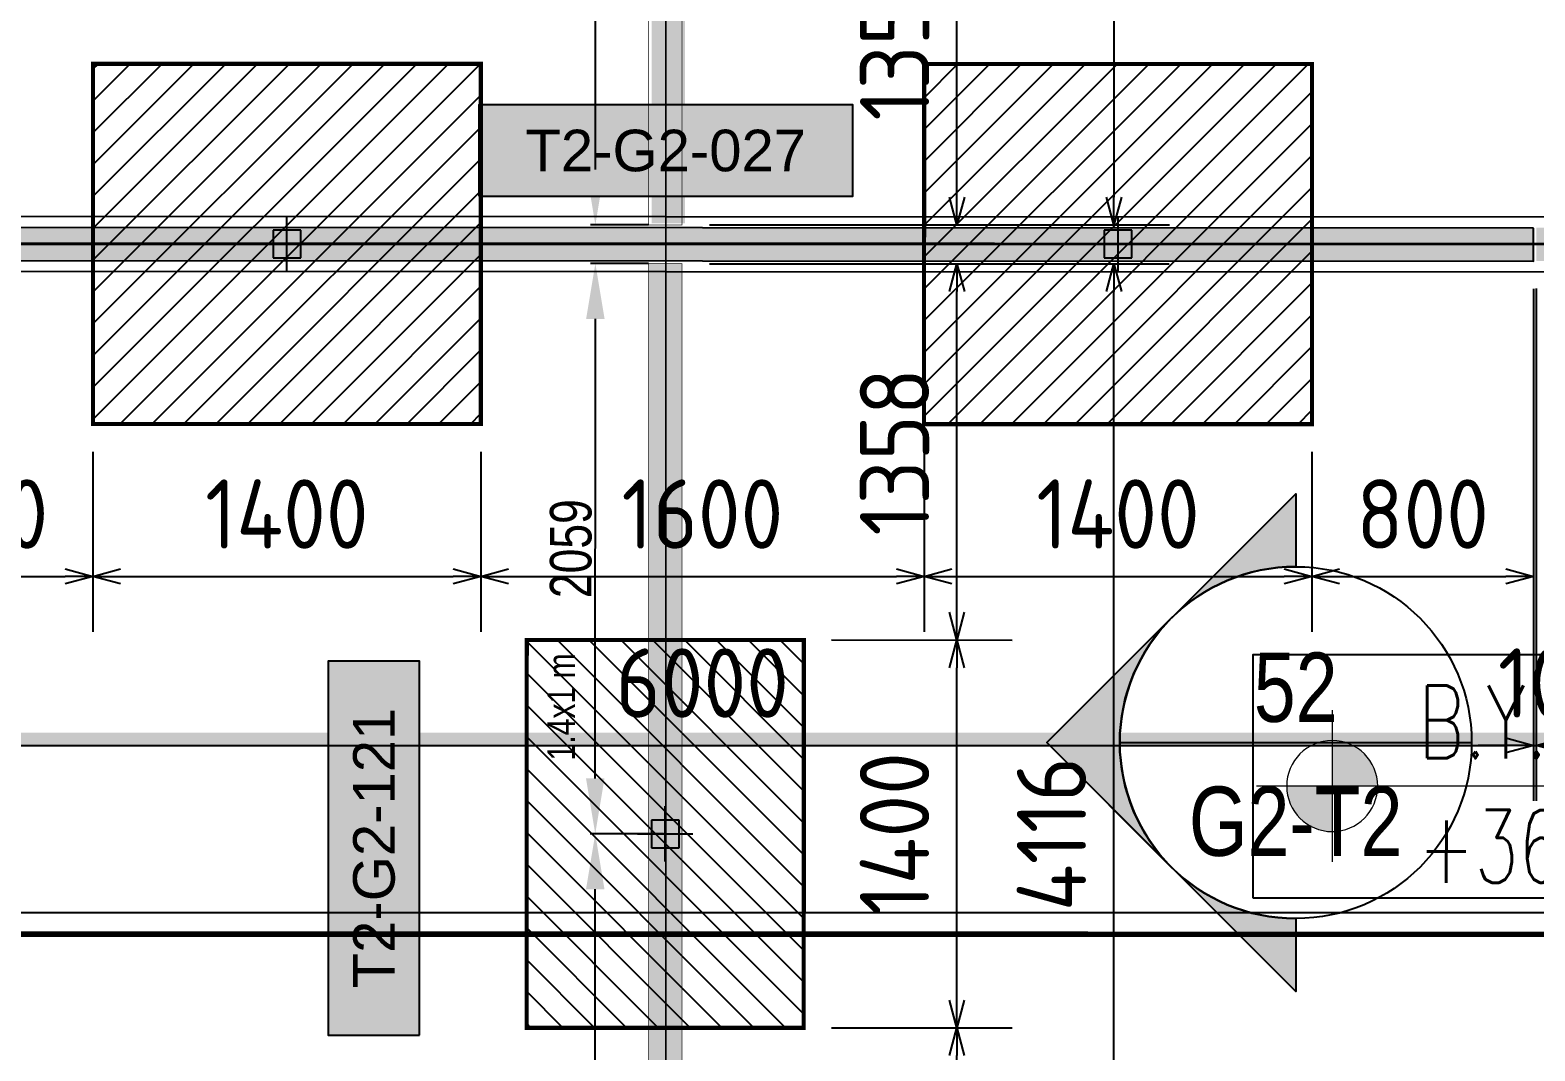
# Model space of a CAD drawing. Header units: centimetres. Extents: x -6122352 to 6876996, y -1694241 to 2592194.
# Drawn here: x 165191 to 170623, y -45091 to -41406 of the extents above; entities that cross this region are included whole.
import ezdxf
from ezdxf.enums import TextEntityAlignment as Align

# ---------------------------------------------------------------- set-up
doc = ezdxf.new("R2010")
doc.units = ezdxf.units.CM
doc.header["$MEASUREMENT"] = 0
doc.header["$PDMODE"] = 66
doc.header["$PDSIZE"] = 100
doc.linetypes.add('CENTER', pattern=[2, 1.25, -0.25, 0.25, -0.25])
doc.linetypes.add('DU23023_KAA_00_XX_M2_TR_KPTB_0024$0$DU23023_KAA_00_XX_M2_TR_XRBS_0024$0$PHANTOM2', pattern=[1.25, 0.625, -0.125, 0.125, -0.125, 0.125, -0.125])
doc.layers.get('Defpoints').update_dxf_attribs({"color": 255, "linetype": 'CENTER'})
for name, color, linetype in [('00-MI-DIM', 7, 'Continuous'), ('@MI-FOOTINGS', 7, 'Continuous'), ('@MI-MEP', 7, 'Continuous'), ('@MI-REF LAYER', 7, 'Continuous'), ('@MI-TYPE-02', 6, 'Continuous'), ('PANEL-TAGS', 7, 'Continuous'), ('XREF1$0$S-LEVELS', 2, 'Continuous'), ('XREF1$0$TYPICAL NEW PROFILE', 3, 'Continuous')]:
    doc.layers.add(name, color=color, linetype=linetype)
doc.layers.add('08-Compound Wall-2', color=6, linetype='Continuous', lineweight=25, true_color=0xff00ff)
doc.layers.add('23585-XR-AR-DAMAC PLOT LIMITS$0$1-End units', color=7, linetype='Continuous', lineweight=5, true_color=0xf8991e)
for name, color, linetype, lineweight in [('23585-XR-AR-DAMAC PLOT LIMITS$0$1-Mid units', 41, 'Continuous', 5), ('A-ANNO-TEXT', 3, 'Continuous', 25), ('XREF1$0$36-TAGLVL', 23, 'Continuous', 9)]:
    doc.layers.add(name, color=color, linetype=linetype, lineweight=lineweight)
doc.styles.add('Arial Narrow', font='ARIALN.TTF', dxfattribs={"width": 0.95, "height": 500})
doc.styles.add('JWC 1.50MM', font='GOTHIC.TTF', dxfattribs={"width": 0.8, "height": 1.5})
doc.styles.add('PANELTAG_STYLE', font='arial.ttf')
doc.styles.add('Schueco-BEMSTIL', font='isocpeur.ttf', dxfattribs={"width": 0.9})
doc.styles.add('XREF1$0$DLT_TEXT', font='romans.shx', dxfattribs={"width": 0.7})
doc.dimstyles.new('JWC - 1.5', dxfattribs={"dimtxt": 1.5, "dimasz": 2, "dimexe": 0.18, "dimexo": 0.06, "dimgap": 0.09, "dimtad": 1, "dimtoh": 1, "dimdec": 0, "dimzin": 0, "dimdsep": 46, "dimtxsty": 'JWC 1.50MM', "dimcen": 0.09, "dimclrd": 1, "dimclre": 1, "dimclrt": 2, "dimadec": 0, "dimazin": 0, "dimtfac": 1, "dimtdec": 0, "dimtofl": 0, "dimtmove": 0, "dimatfit": 3, "dimfxl": 30, "dimtolj": 1, "dimtzin": 0, "dimarcsym": 0})
doc.dimstyles.new('MI- JWC-TXT-2.5 MM', dxfattribs={"dimscale": 1.5, "dimtxt": 2.5, "dimasz": 1, "dimexe": 2, "dimexo": 1, "dimgap": 1, "dimtad": 1, "dimdec": 0, "dimdsep": 46, "dimtxsty": 'Schueco-BEMSTIL', "dimblk": 'OPEN30', "dimcen": 0, "dimdle": 2, "dimclrd": 140, "dimclre": 8, "dimclrt": 40, "dimadec": 0, "dimazin": 2, "dimtfac": 1, "dimtdec": 0, "dimtix": 1, "dimtmove": 2, "dimatfit": 3, "dimldrblk": 'OPEN', "dimfxl": 2, "dimlwd": -1, "dimlwe": -1, "dimarcsym": 0})
pattern_1 = [(45, (0, 0), (-57.45242597140699, 57.45242597140699), [])]

# ---------------------------------------------------------------- blocks, each defined once
blk = doc.blocks.new('23585-XR-AR-BOUNDARY WALLS AND SETBACKS')
at = {"layer": '08-Compound Wall-2'}
for points in [[(496495.973413455, 2768983.786159667), (496513.5950819055, 2768967.640515323), (496519.6427699822, 2768974.240856528), (496523.6963717188, 2768978.664658424), (496527.7497715795, 2768983.088258272), (496531.8031700578, 2768987.512056611), (496535.8565700583, 2768991.935856611), (496541.9703225537, 2768998.608210022), (496524.3488342976, 2769014.754286767)], [(496559.739208506, 2768982.327076891), (496542.1177823653, 2768998.473096721), (496536.004029565, 2768991.800742978), (496531.950629939, 2768987.376943386), (496527.8972299393, 2768982.953143387), (496523.8438284184, 2768978.529541727), (496519.7902282792, 2768974.105741575), (496513.7425409908, 2768967.50540123), (496531.3636134808, 2768951.358759696)]]:
    blk.add_lwpolyline(points, dxfattribs=at)
blk = doc.blocks.new('A$C9d9485f6')
at = {"layer": 'A-ANNO-TEXT', "rotation": 312.4881850805905}
blk.add_blockref('23585-XR-AR-BOUNDARY WALLS AND SETBACKS', (-2377088.534775567, -1504219.252137818), dxfattribs=at)
blk = doc.blocks.new('23585-XR-AR-DAMAC PLOT LIMITS')
at = {"layer": '23585-XR-AR-DAMAC PLOT LIMITS$0$1-End units', "color": 251, "true_color": 0x636466}
for points in [[(496535.9303000001, 2768991.8683), (496518.2352999998, 2769008.081900001), (496524.4166999999, 2769014.828299999), (496542.1118999999, 2768998.614700001)], [(496535.9303000001, 2768991.8683), (496542.1118999999, 2768998.614700001), (496559.8069000002, 2768982.400900001), (496553.6253000004, 2768975.6547)]]:
    blk.add_lwpolyline(points, close=True, dxfattribs=at)
at = {"layer": '23585-XR-AR-DAMAC PLOT LIMITS$0$1-Mid units', "color": 251, "true_color": 0x636466}
for points in [[(496531.8768999996, 2768987.444499999), (496514.1816999996, 2769003.658299999), (496518.2352999998, 2769008.081900001), (496535.9303000001, 2768991.8683)], [(496531.8768999996, 2768987.444499999), (496535.9303000001, 2768991.8683), (496553.6253000004, 2768975.6547), (496549.5718999999, 2768971.230900001)]]:
    blk.add_lwpolyline(points, close=True, dxfattribs=at)
blk = doc.blocks.new('A$Cf093b529')
at = {"layer": 'A-ANNO-TEXT'}
blk.add_blockref('23585-XR-AR-DAMAC PLOT LIMITS', (-495391.9901121984, -2768603.441896566), dxfattribs=at)
blk = doc.blocks.new('A$C92c70a84')
at = {"color": 1, "true_color": 0xeb0000, "const_width": 0.01}
blk.add_lwpolyline([(-1.174661193974316, -22.08967597829178), (-7.174665930680931, -22.08860107138753), (-13.17467066785321, -22.08752616611309), (-19.17467540409416, -22.08645125944167), (-25.17466774489731, -22.08509378228337), (-34.32472875714302, -22.08355128043331), (-34.32042913325131, 1.916467667557299), (-25.17023303266615, 1.91477768169716), (-19.17022829456255, 1.913702775724232), (-13.17022355878726, 1.912627869052812), (-7.170366306323558, 1.91141787590459), (-1.170226481277496, 1.910195486154407), (7.981812528334558, 1.908566202502698), (7.977942958008498, -22.09133005468175)], close=True, dxfattribs=at)
blk = doc.blocks.new('A$C648f3c42')
at = {"color": 1, "true_color": 0xeb0000, "const_width": 0.01}
blk.add_lwpolyline([(33.15262363292277, 0.0001893071457743645), (27.15261880028993, 0.0001524444669485092), (21.15261396672577, 0.0001155796926468611), (15.15260913362727, 7.871724665164948e-05), (9.152604300063103, 4.185270518064499e-05), (0, 0), (0.0005651502870023251, 24.00012975768186), (9.152604304254055, 24.00019629951566), (15.15274425270036, 24.00008570449427), (21.15260162623599, 23.9999874541536), (27.15260645840317, 24.00002431729808), (33.15261129243299, 24.00006118137389), (42.30280754901469, 24.00006668013521), (42.30267243040726, 5.969149060547352e-05)], close=True, dxfattribs=at)
blk = doc.blocks.new('XREF1$0$LVL  ATTR')
at = {"color": 7}
blk.add_wipeout([(-0.33727806633866564, 0.38352486299273547), (1.8973092599409713, 0.38352486299273547), (1.8973092599409713, -0.45047952129880775), (-0.33727806633866564, -0.4504795212988073)], dxfattribs=at)
at = {"layer": 'XREF1$0$36-TAGLVL', "extrusion": (-4.888139810645865e-07, 1.406522031717416e-17, 0.9999999999998805)}
h = blk.add_hatch(color=252, dxfattribs=at)
h.paths.add_polyline_path([(-0.06536514837319736, 0.1562500046566129, 0.4142135623730951), (-0.2216151483731973, 4.656612873077392e-09), (-0.06536514837319736, 4.656612873077392e-09)])
h.paths.add_polyline_path([(0.09088485162680264, 4.656612873077392e-09), (-0.06536514837319736, 4.656612873077392e-09), (-0.06536514837319736, -0.1562499953433871, 0.4142135623730951)])
at = {"layer": 'XREF1$0$36-TAGLVL', "extrusion": (-4.888139810645865e-07, 1.406522031717408e-17, 0.9999999999998805)}
for p, q in [((-0.06536515014719235, -0.2604166821887048), (-0.06536515014719235, 0.2604166511446238)), ((1.351057254982072, -1.396983861923218e-08, 5.262988010916589e-07), (-0.3253053234689158, -1.396983861923218e-08, -1.018362459642307e-07))]:
    blk.add_line(p, q, dxfattribs=at)
blk.add_circle((-0.06536514830387681, -4.494034574497252e-25, 3.195139836529895e-08), 0.15625, dxfattribs=at)
at = {"layer": 'XREF1$0$S-LEVELS', "color": 1}
blk.add_lwpolyline([(-0.3372780663386656, 0.3835248629927364), (1.897309259940972, 0.3835248629927364), (1.897309259940972, -0.4504795212988069), (-0.3372780663386656, -0.4504795212988069)], close=True, dxfattribs=at)
at = {"layer": 'XREF1$0$TYPICAL NEW PROFILE', "color": 3, "style": 'XREF1$0$DLT_TEXT', "width": 0.7}
for tag, p in [('+0.00M', (0.2413431143818681, 0.067100426539497, -0.0001437184612911057)), ('S.S.L', (0.2413431143818681, -0.3452672204089993, -0.0001437184612911057))]:
    blk.add_attdef(tag, p, '', height=0.2500000000000001, dxfattribs=at)
blk = doc.blocks.new('A$C2c283219')
at = {"color": 1, "true_color": 0xeb0000, "const_width": 0.01}
blk.add_lwpolyline([(33.15006756340154, 1.309203065466136), (27.15006282634567, 1.310277972370386), (21.15005808934802, 1.311352877877653), (15.15005335281603, 1.312427784316242), (9.150061011896469, 1.31378526147455), (0, 1.315327763557434), (0.004299624240957201, 25.31534671131521), (9.154495724418666, 25.31365672545508), (15.15450046240585, 25.31258181948215), (21.15450519847218, 25.31150691304356), (27.15436245064484, 25.31029691966251), (33.15450227545807, 25.30907452991232), (42.30654128524475, 25.30744524626061), (42.30267171526793, 1.307548989076167)], close=True, dxfattribs=at)
blk = doc.blocks.new('A$C547b7078')
at = {"color": 1, "true_color": 0xeb0000, "const_width": 0.01}
blk.add_lwpolyline([(35.15050103946123, -21.37135449005291), (29.15049620682839, -21.37139135273173), (23.15049137326423, -21.37142821727321), (17.15048654016573, -21.37146507995203), (11.15048170660157, -21.3715019444935), (1.997877406538464, -21.37154379719868), (1.998442556825466, 2.628585960250348), (11.15048171079252, 2.628652502316982), (17.15062165923882, 2.628541907295585), (23.15047903277446, 2.628443656954914), (29.15048386494163, 2.628480520099401), (35.15048869897146, 2.628517384175211), (44.30068495555315, 2.628522882703692), (44.30054983694572, -21.37148410547525)], close=True, dxfattribs=at)
blk = doc.blocks.new('_Open30')
at = {"color": 0, "linetype": 'ByBlock', "lineweight": -2}
for p, q in [((-1, 0.26794919), (0, 0)), ((0, 0), (-1, -0.26794919)), ((0, 0), (-1, 0))]:
    blk.add_line(p, q, dxfattribs=at)
blk = doc.blocks.new('*D3409')
at = {"layer": '@MI-TYPE-02', "color": 8, "transparency": 16777216}
for p, q in [((-4206.745267043531, -18260.01674968513), (-4206.745267043531, -19919.53124598656)), ((-90.25976862668333, -18260.90718814806), (-90.25976862668304, -19919.53124598656))]:
    blk.add_line(p, q, dxfattribs=at)
at = {"layer": '@MI-TYPE-02', "color": 140, "transparency": 16777216}
blk.add_line((-190.2597686266831, -19719.53124598656), (-4106.745267043531, -19719.53124598656), dxfattribs=at)
at = {"layer": 'Defpoints', "color": 0, "transparency": 16777216}
for p in [(-4206.74526704353, -18160.01674968514), (-90.25976862668175, -18160.90718814806), (-4206.745267043529, -19719.53124598656)]:
    blk.add_point(p, dxfattribs=at)
at = {"layer": '@MI-TYPE-02', "color": 140, "transparency": 16777216, "xscale": 100, "yscale": 100, "zscale": 100, "rotation": 180}
blk.add_blockref('_Open30', (-4206.745267043531, -19719.53124598656), dxfattribs=at)
at = {"layer": '@MI-TYPE-02', "color": 140, "transparency": 16777216, "xscale": 100, "yscale": 100, "zscale": 100}
blk.add_blockref('_Open30', (-90.25976862668307, -19719.53124598656), dxfattribs=at)
at = {"layer": '@MI-TYPE-02', "color": 40, "transparency": 16777216, "insert": (-2148.502517835107, -19494.53124598656), "char_height": 250, "attachment_point": 5, "style": 'Schueco-BEMSTIL'}
blk.add_mtext('4116', dxfattribs=at)
blk = doc.blocks.new('_Open')
at = {"color": 0, "linetype": 'ByBlock', "lineweight": -2}
for p, q in [((-1, 0.1666666666666667), (0, 0)), ((-1, -0.1666666666666667), (0, 0)), ((0, 0), (-1, 0))]:
    blk.add_line(p, q, dxfattribs=at)
blk = doc.blocks.new('*D3411')
at = {"layer": '@MI-TYPE-02', "color": 8, "transparency": 16777216}
for p, q in [((-8463.181769908846, -18260.78914375662), (-8463.228762034963, -19919.40959912307)), ((-4346.696247908172, -18260.01476713585), (-4346.743265278295, -19919.52622761695))]:
    blk.add_line(p, q, dxfattribs=at)
at = {"layer": '@MI-TYPE-02', "color": 140, "transparency": 16777216}
blk.add_line((-8363.223095664081, -19719.41243240885), (-4446.737598827144, -19719.52339449171), dxfattribs=at)
at = {"layer": 'Defpoints', "color": 0, "transparency": 16777216}
for p in [(-8463.178936703334, -18160.78914379676), (-4346.693414702661, -18160.01476717599), (-4346.737598867277, -19719.52622769722)]:
    blk.add_point(p, dxfattribs=at)
at = {"layer": '@MI-TYPE-02', "color": 140, "transparency": 16777216, "xscale": 100, "yscale": 100, "zscale": 100}
for p, rotation in [((-8463.223095623947, -19719.40959920334), 179.9983766928187), ((-4346.73759886728, -19719.52622769722), 359.9983766928187)]:
    blk.add_blockref('_Open30', p, dxfattribs=dict(at, rotation=rotation))
at = {"layer": '@MI-TYPE-02', "color": 40, "transparency": 16777216, "insert": (-6404.973972533218, -19494.46791354058), "char_height": 250, "attachment_point": 5, "rotation": 359.99837669281874, "style": 'Schueco-BEMSTIL'}
blk.add_mtext('4116', dxfattribs=at)
blk = doc.blocks.new('T2-SINGLE FOOTING')
at = {"layer": '@MI-FOOTINGS', "transparency": 33554679}
h = blk.add_hatch(dxfattribs=at)
h.set_pattern_fill('ANSI31', color=8, scale=650)
h.set_pattern_definition(pattern_1)
h.paths.add_polyline_path([(-700, 500), (700, 500), (700, -500), (-700, -500)])
at = {"layer": '@MI-FOOTINGS', "color": 62, "const_width": 15}
blk.add_lwpolyline([(-700, 500), (700, 500), (700, -500), (-700, -500)], close=True, dxfattribs=at)
at = {"layer": '@MI-FOOTINGS', "color": 30}
blk.add_point((0, 0), dxfattribs=at)
at = {"color": 94, "insert": (264.757293574512, 425.4484028802568), "char_height": 100, "attachment_point": 1, "style": 'Arial Narrow'}
blk.add_mtext_dynamic_manual_height_columns('1.4x1 m', width=1894.42419414164, gutter_width=2500, heights=[0], dxfattribs=at)
blk = doc.blocks.new('*D4841')
at = {"color": 1, "lineweight": -2, "transparency": 16777216}
for p, q in [((-8462.44925495022, -18038.85671542547), (-8462.44925495022, -17829.78497184658)), ((-8262.44925495022, -17847.78497184658), (-6604.945085121049, -17847.78497184658)), ((-6404.945085121049, -18094.40195614786), (-6404.945085121049, -17829.78497184658))]:
    blk.add_line(p, q, dxfattribs=at)
at = {"color": 1, "transparency": 16777216}
for points in [[(-8262.44925495022, -17814.45163851324), (-8262.44925495022, -17881.11830517991), (-8462.44925495022, -17847.78497184658)], [(-6604.945085121049, -17814.45163851324), (-6604.945085121049, -17881.11830517991), (-6404.945085121049, -17847.78497184658)]]:
    blk.add_solid(points, dxfattribs=at)
at = {"layer": 'Defpoints', "color": 0, "transparency": 16777216}
for p in [(-6404.945085121049, -17847.78497184658), (-8462.44925495022, -18044.85671542547), (-6404.945085121049, -18100.40195614786)]:
    blk.add_point(p, dxfattribs=at)
at = {"color": 2, "transparency": 16777216, "insert": (-7433.697170035634, -17760.01202827078), "char_height": 150, "attachment_point": 5, "style": 'JWC 1.50MM'}
blk.add_mtext('\\A1;2058', dxfattribs=at)
blk = doc.blocks.new('*D4843')
at = {"color": 1, "lineweight": -2, "transparency": 16777216}
for p, q in [((-6404.945085121049, -18094.40195614786), (-6404.945085121049, -17829.78497184658)), ((-6204.945085121049, -17847.78497184658), (-4545.963784440421, -17847.78497184658)), ((-4345.963784440421, -18039.86741921626), (-4345.963784440421, -17829.78497184658))]:
    blk.add_line(p, q, dxfattribs=at)
at = {"color": 1, "transparency": 16777216}
for points in [[(-6204.945085121049, -17814.45163851324), (-6204.945085121049, -17881.11830517991), (-6404.945085121049, -17847.78497184658)], [(-4545.963784440421, -17814.45163851324), (-4545.963784440421, -17881.11830517991), (-4345.963784440421, -17847.78497184658)]]:
    blk.add_solid(points, dxfattribs=at)
at = {"layer": 'Defpoints', "color": 0, "transparency": 16777216}
for p in [(-4345.963784440421, -17847.78497184658), (-4345.963784440421, -18045.86741921626), (-6404.945085121049, -18100.40195614786)]:
    blk.add_point(p, dxfattribs=at)
at = {"color": 2, "transparency": 16777216, "insert": (-5375.454434780735, -17760.01202827078), "char_height": 150, "attachment_point": 5, "style": 'JWC 1.50MM'}
blk.add_mtext('\\A1;2059', dxfattribs=at)
blk = doc.blocks.new('*D4837')
at = {"color": 1, "lineweight": -2, "transparency": 16777216}
for p, q in [((-4206.723705746613, -18039.86939169489), (-4206.723705746613, -17829.78497184658)), ((-4006.723705746613, -17847.78497184658), (-2348.491908493981, -17847.78497184658)), ((-2148.491908493981, -18094.46196985458), (-2148.491908493981, -17829.78497184658))]:
    blk.add_line(p, q, dxfattribs=at)
at = {"color": 1, "transparency": 16777216}
for points in [[(-4006.723705746613, -17814.45163851324), (-4006.723705746613, -17881.11830517991), (-4206.723705746613, -17847.78497184658)], [(-2348.491908493981, -17814.45163851324), (-2348.491908493981, -17881.11830517991), (-2148.491908493981, -17847.78497184658)]]:
    blk.add_solid(points, dxfattribs=at)
at = {"layer": 'Defpoints', "color": 0, "transparency": 16777216}
for p in [(-2148.491908493981, -17847.78497184658), (-4206.723705746613, -18045.86939169489), (-2148.491908493981, -18100.46196985458)]:
    blk.add_point(p, dxfattribs=at)
at = {"color": 2, "transparency": 16777216, "insert": (-3177.607807120297, -17760.01202827078), "char_height": 150, "attachment_point": 5, "style": 'JWC 1.50MM'}
blk.add_mtext('\\A1;2058', dxfattribs=at)
blk = doc.blocks.new('*D3550')
at = {"color": 8, "transparency": 16777216}
for p, q in [((-8463.178936703334, -18260.78914379676), (-8463.178936703334, -19352.8793217435)), ((-7104.945085121049, -18700.40195614786), (-7104.945085121049, -19352.8793217435))]:
    blk.add_line(p, q, dxfattribs=at)
at = {"color": 140, "transparency": 16777216}
blk.add_line((-8363.178936703334, -19152.8793217435), (-7204.945085121049, -19152.8793217435), dxfattribs=at)
at = {"layer": 'Defpoints', "color": 0, "transparency": 16777216}
for p in [(-8463.178936703334, -18160.78914379676), (-7104.945085121049, -18600.40195614786), (-7104.945085121049, -19152.8793217435)]:
    blk.add_point(p, dxfattribs=at)
at = {"color": 140, "transparency": 16777216, "xscale": 100, "yscale": 100, "zscale": 100, "rotation": 180}
blk.add_blockref('_Open30', (-8463.178936703334, -19152.8793217435), dxfattribs=at)
at = {"color": 140, "transparency": 16777216, "xscale": 100, "yscale": 100, "zscale": 100}
blk.add_blockref('_Open30', (-7104.945085121049, -19152.8793217435), dxfattribs=at)
at = {"color": 40, "transparency": 16777216, "insert": (-7784.062010912192, -18927.8793217435), "char_height": 250, "attachment_point": 5, "style": 'Schueco-BEMSTIL'}
blk.add_mtext('1358', dxfattribs=at)
blk = doc.blocks.new('*D3551')
at = {"color": 8, "transparency": 16777216}
for p, q in [((-7104.945085121049, -18700.40195614786), (-7104.945085121049, -19352.8793217435)), ((-5704.945085121049, -18700.40195614786), (-5704.945085121049, -19352.8793217435))]:
    blk.add_line(p, q, dxfattribs=at)
at = {"color": 140, "transparency": 16777216}
blk.add_line((-7004.945085121049, -19152.8793217435), (-5804.945085121049, -19152.8793217435), dxfattribs=at)
at = {"layer": 'Defpoints', "color": 0, "transparency": 16777216}
for p in [(-7104.945085121049, -18600.40195614786), (-5704.945085121049, -18600.40195614786), (-5704.945085121049, -19152.8793217435)]:
    blk.add_point(p, dxfattribs=at)
at = {"color": 140, "transparency": 16777216, "xscale": 100, "yscale": 100, "zscale": 100, "rotation": 180}
blk.add_blockref('_Open30', (-7104.945085121049, -19152.8793217435), dxfattribs=at)
at = {"color": 140, "transparency": 16777216, "xscale": 100, "yscale": 100, "zscale": 100}
blk.add_blockref('_Open30', (-5704.945085121049, -19152.8793217435), dxfattribs=at)
at = {"color": 40, "transparency": 16777216, "insert": (-6404.945085121049, -18927.8793217435), "char_height": 250, "attachment_point": 5, "style": 'Schueco-BEMSTIL'}
blk.add_mtext('1400', dxfattribs=at)
blk = doc.blocks.new('*D3552')
at = {"color": 8, "transparency": 16777216}
for p, q in [((-4346.693414702662, -18260.01476717601), (-4346.693414702662, -19352.87932174349)), ((-5704.945085121049, -18700.40195614786), (-5704.945085121049, -19352.87932174349))]:
    blk.add_line(p, q, dxfattribs=at)
at = {"color": 140, "transparency": 16777216}
blk.add_line((-5604.945085121049, -19152.87932174349), (-4446.693414702662, -19152.87932174349), dxfattribs=at)
at = {"layer": 'Defpoints', "color": 0, "transparency": 16777216}
for p in [(-4346.693414702662, -18160.01476717601), (-5704.945085121049, -18600.40195614786), (-4346.693414702662, -19152.87932174349)]:
    blk.add_point(p, dxfattribs=at)
at = {"color": 140, "transparency": 16777216, "xscale": 100, "yscale": 100, "zscale": 100, "rotation": 180}
blk.add_blockref('_Open30', (-5704.945085121049, -19152.87932174349), dxfattribs=at)
at = {"color": 140, "transparency": 16777216, "xscale": 100, "yscale": 100, "zscale": 100}
blk.add_blockref('_Open30', (-4346.693414702662, -19152.87932174349), dxfattribs=at)
at = {"color": 40, "transparency": 16777216, "insert": (-5025.819249911856, -18927.87932174349), "char_height": 250, "attachment_point": 5, "style": 'Schueco-BEMSTIL'}
blk.add_mtext('1358', dxfattribs=at)
blk = doc.blocks.new('*D3553')
at = {"color": 8, "transparency": 16777216}
for p, q in [((-4206.74526704353, -18260.01674968514), (-4206.74526704353, -19352.87932174349)), ((-2848.491908493981, -18700.46196985458), (-2848.491908493981, -19352.87932174349))]:
    blk.add_line(p, q, dxfattribs=at)
at = {"color": 140, "transparency": 16777216}
blk.add_line((-4106.74526704353, -19152.87932174349), (-2948.491908493981, -19152.87932174349), dxfattribs=at)
at = {"layer": 'Defpoints', "color": 0, "transparency": 16777216}
for p in [(-4206.74526704353, -18160.01674968514), (-2848.491908493981, -18600.46196985458), (-2848.491908493981, -19152.87932174349)]:
    blk.add_point(p, dxfattribs=at)
at = {"color": 140, "transparency": 16777216, "xscale": 100, "yscale": 100, "zscale": 100, "rotation": 180}
blk.add_blockref('_Open30', (-4206.74526704353, -19152.87932174349), dxfattribs=at)
at = {"color": 140, "transparency": 16777216, "xscale": 100, "yscale": 100, "zscale": 100}
blk.add_blockref('_Open30', (-2848.491908493981, -19152.87932174349), dxfattribs=at)
at = {"color": 40, "transparency": 16777216, "insert": (-3527.618587768756, -18927.87932174349), "char_height": 250, "attachment_point": 5, "style": 'Schueco-BEMSTIL'}
blk.add_mtext('1358', dxfattribs=at)
blk = doc.blocks.new('T2-FOOTING PLAN')
at = {"layer": '@MI-FOOTINGS', "transparency": 33554679}
h = blk.add_hatch(dxfattribs=at)
h.set_pattern_fill('ANSI31', color=8, scale=650)
h.set_pattern_definition(pattern_1)
h.paths.add_polyline_path([(-700, 650), (700, 650), (700, -650), (-700, -650)])
at = {"layer": '@MI-FOOTINGS', "color": 160, "true_color": 0x3340f0, "const_width": 15}
blk.add_lwpolyline([(-700, 650), (700, 650), (700, -650), (-700, -650)], close=True, dxfattribs=at)
at = {"layer": '@MI-FOOTINGS', "color": 30}
blk.add_point((0, 0), dxfattribs=at)
blk = doc.blocks.new('*D1112')
at = {"layer": '@MI-TYPE-02', "color": 8, "transparency": 16777216}
for p, q in [((119320.1074300381, -77598.3626128859), (119320.1074300381, -79447.90859174776)), ((125320.0418197807, -77600.56644129464), (125320.0418197807, -79447.90859174776))]:
    blk.add_line(p, q, dxfattribs=at)
at = {"layer": '@MI-TYPE-02', "color": 140, "transparency": 16777216}
blk.add_line((119420.1074300381, -79247.90859174776), (125220.0418197807, -79247.90859174776), dxfattribs=at)
at = {"layer": 'Defpoints', "color": 0, "transparency": 16777216}
for p in [(119320.1074300381, -77498.3626128859), (125320.0418197807, -77500.56644129464), (125320.0418197807, -79247.90859174776)]:
    blk.add_point(p, dxfattribs=at)
at = {"layer": '@MI-TYPE-02', "color": 140, "transparency": 16777216, "xscale": 100, "yscale": 100, "zscale": 100, "rotation": 180}
blk.add_blockref('_Open30', (119320.1074300381, -79247.90859174776), dxfattribs=at)
at = {"layer": '@MI-TYPE-02', "color": 140, "transparency": 16777216, "xscale": 100, "yscale": 100, "zscale": 100}
blk.add_blockref('_Open30', (125320.0418197807, -79247.90859174776), dxfattribs=at)
at = {"layer": '@MI-TYPE-02', "color": 40, "transparency": 16777216, "insert": (122320.0746249094, -79022.90859174776), "char_height": 250, "attachment_point": 5, "style": 'Schueco-BEMSTIL'}
blk.add_mtext('6000', dxfattribs=at)
blk = doc.blocks.new('*D1113')
at = {"layer": '@MI-TYPE-02', "color": 8, "transparency": 16777216}
for p, q in [((125320.0418197807, -77600.56644129464), (125320.0418197807, -79447.90859174776)), ((125330.0378049905, -77599.43811950037), (125330.0378049905, -79447.90859174776))]:
    blk.add_line(p, q, dxfattribs=at)
at = {"layer": '@MI-TYPE-02', "color": 140, "transparency": 16777216}
for p, q in [((125220.0418197807, -79247.90859174776), (125120.0418197807, -79247.90859174776)), ((125320.0418197807, -79247.90859174776), (125330.0378049905, -79247.90859174776)), ((125430.0378049905, -79247.90859174776), (125530.0378049905, -79247.90859174776))]:
    blk.add_line(p, q, dxfattribs=at)
at = {"layer": 'Defpoints', "color": 0, "transparency": 16777216}
for p in [(125320.0418197807, -77500.56644129464), (125330.0378049905, -77499.43811950037), (125330.0378049905, -79247.90859174776)]:
    blk.add_point(p, dxfattribs=at)
at = {"layer": '@MI-TYPE-02', "color": 140, "transparency": 16777216, "xscale": 100, "yscale": 100, "zscale": 100}
blk.add_blockref('_Open30', (125320.0418197807, -79247.90859174776), dxfattribs=at)
at = {"layer": '@MI-TYPE-02', "color": 140, "transparency": 16777216, "xscale": 100, "yscale": 100, "zscale": 100, "rotation": 180}
blk.add_blockref('_Open30', (125330.0378049905, -79247.90859174776), dxfattribs=at)
at = {"layer": '@MI-TYPE-02', "color": 40, "transparency": 16777216, "insert": (125325.0398123856, -79022.90859174776), "char_height": 250, "attachment_point": 5, "style": 'Schueco-BEMSTIL'}
blk.add_mtext('10', dxfattribs=at)
blk = doc.blocks.new('*D1099')
at = {"layer": '@MI-TYPE-02', "color": 8, "transparency": 16777216}
for p, q in [((119320.1074300381, -77598.3626128859), (119320.1074300381, -78837.90115421313)), ((120120.4091567881, -78187.91075960749), (120120.4091567881, -78837.90115421313))]:
    blk.add_line(p, q, dxfattribs=at)
at = {"layer": '@MI-TYPE-02', "color": 140, "transparency": 16777216}
blk.add_line((119420.1074300381, -78637.90115421313), (120020.4091567881, -78637.90115421313), dxfattribs=at)
at = {"layer": 'Defpoints', "color": 0, "transparency": 16777216}
for p in [(119320.1074300381, -77498.3626128859), (120120.4091567881, -78087.91075960749), (120120.4091567881, -78637.90115421313)]:
    blk.add_point(p, dxfattribs=at)
at = {"layer": '@MI-TYPE-02', "color": 140, "transparency": 16777216, "xscale": 100, "yscale": 100, "zscale": 100, "rotation": 180}
blk.add_blockref('_Open30', (119320.1074300381, -78637.90115421313), dxfattribs=at)
at = {"layer": '@MI-TYPE-02', "color": 140, "transparency": 16777216, "xscale": 100, "yscale": 100, "zscale": 100}
blk.add_blockref('_Open30', (120120.4091567881, -78637.90115421313), dxfattribs=at)
at = {"layer": '@MI-TYPE-02', "color": 40, "transparency": 16777216, "insert": (119720.2582934131, -78412.90115421313), "char_height": 250, "attachment_point": 5, "style": 'Schueco-BEMSTIL'}
blk.add_mtext('800', dxfattribs=at)
blk = doc.blocks.new('*D1128')
at = {"layer": '@MI-TYPE-02', "color": 8, "transparency": 16777216}
for p, q in [((30955.17115456364, -754.9499894135134), (30955.17115456364, -1404.940384019157)), ((32355.17113256987, -755.1981480040032), (32355.17113256987, -1404.940384019157))]:
    blk.add_line(p, q, dxfattribs=at)
at = {"layer": '@MI-TYPE-02', "color": 140, "transparency": 16777216}
blk.add_line((31055.17115456364, -1204.940384019157), (32255.17113256987, -1204.940384019157), dxfattribs=at)
at = {"layer": 'Defpoints', "color": 0, "transparency": 16777216}
for p in [(30955.17115456364, -654.9499894135134), (32355.17113256987, -655.1981480040032), (32355.17113256987, -1204.940384019157)]:
    blk.add_point(p, dxfattribs=at)
at = {"layer": '@MI-TYPE-02', "color": 140, "transparency": 16777216, "xscale": 100, "yscale": 100, "zscale": 100, "rotation": 180}
blk.add_blockref('_Open30', (30955.17115456364, -1204.940384019157), dxfattribs=at)
at = {"layer": '@MI-TYPE-02', "color": 140, "transparency": 16777216, "xscale": 100, "yscale": 100, "zscale": 100}
blk.add_blockref('_Open30', (32355.17113256987, -1204.940384019157), dxfattribs=at)
at = {"layer": '@MI-TYPE-02', "color": 40, "transparency": 16777216, "insert": (31655.17114356676, -979.9403840191571), "char_height": 250, "attachment_point": 5, "style": 'Schueco-BEMSTIL'}
blk.add_mtext('1400', dxfattribs=at)
blk = doc.blocks.new('*D1129')
at = {"layer": '@MI-TYPE-02', "color": 8, "transparency": 16777216}
for p, q in [((32355.17113256982, -755.1981480040769), (32355.17113256982, -1404.940384019231)), ((33955.17110743395, -755.4817578218709), (33955.17110743395, -1404.940384019231))]:
    blk.add_line(p, q, dxfattribs=at)
at = {"layer": '@MI-TYPE-02', "color": 140, "transparency": 16777216}
blk.add_line((32455.17113256982, -1204.940384019231), (33855.17110743395, -1204.940384019231), dxfattribs=at)
at = {"layer": 'Defpoints', "color": 0, "transparency": 16777216}
for p in [(32355.17113256982, -655.1981480040769), (33955.17110743395, -655.4817578218709), (33955.17110743395, -1204.940384019231)]:
    blk.add_point(p, dxfattribs=at)
at = {"layer": '@MI-TYPE-02', "color": 140, "transparency": 16777216, "xscale": 100, "yscale": 100, "zscale": 100, "rotation": 180}
blk.add_blockref('_Open30', (32355.17113256982, -1204.940384019231), dxfattribs=at)
at = {"layer": '@MI-TYPE-02', "color": 140, "transparency": 16777216, "xscale": 100, "yscale": 100, "zscale": 100}
blk.add_blockref('_Open30', (33955.17110743395, -1204.940384019231), dxfattribs=at)
at = {"layer": '@MI-TYPE-02', "color": 40, "transparency": 16777216, "insert": (33155.17112000189, -979.9403840192308), "char_height": 250, "attachment_point": 5, "style": 'Schueco-BEMSTIL'}
blk.add_mtext('1600', dxfattribs=at)
blk = doc.blocks.new('*D1130')
at = {"layer": '@MI-TYPE-02', "color": 8, "transparency": 16777216}
for p, q in [((33955.17110743401, -755.4817578217973), (33955.17110743401, -1404.940384019157)), ((35355.17108544018, -755.7299164123452), (35355.17108544018, -1404.940384019157))]:
    blk.add_line(p, q, dxfattribs=at)
at = {"layer": '@MI-TYPE-02', "color": 140, "transparency": 16777216}
blk.add_line((34055.17110743401, -1204.940384019157), (35255.17108544018, -1204.940384019157), dxfattribs=at)
at = {"layer": 'Defpoints', "color": 0, "transparency": 16777216}
for p in [(33955.17110743401, -655.4817578217973), (35355.17108544018, -655.7299164123452), (35355.17108544018, -1204.940384019157)]:
    blk.add_point(p, dxfattribs=at)
at = {"layer": '@MI-TYPE-02', "color": 140, "transparency": 16777216, "xscale": 100, "yscale": 100, "zscale": 100, "rotation": 180}
blk.add_blockref('_Open30', (33955.17110743401, -1204.940384019157), dxfattribs=at)
at = {"layer": '@MI-TYPE-02', "color": 140, "transparency": 16777216, "xscale": 100, "yscale": 100, "zscale": 100}
blk.add_blockref('_Open30', (35355.17108544018, -1204.940384019157), dxfattribs=at)
at = {"layer": '@MI-TYPE-02', "color": 40, "transparency": 16777216, "insert": (34655.17109643709, -979.9403840191571), "char_height": 250, "attachment_point": 5, "style": 'Schueco-BEMSTIL'}
blk.add_mtext('1400', dxfattribs=at)
blk = doc.blocks.new('*D1101')
at = {"layer": '@MI-TYPE-02', "color": 8, "transparency": 16777216}
for p, q in [((89165.2220875053, -77592.96036985498), (89165.2220875053, -80051.38462068189)), ((131330.1846739907, -77601.64202595458), (131330.1846739907, -80051.38462068189))]:
    blk.add_line(p, q, dxfattribs=at)
at = {"layer": '@MI-TYPE-02', "color": 140, "transparency": 16777216}
blk.add_line((89265.2220875053, -79851.38462068189), (131230.1846739907, -79851.38462068189), dxfattribs=at)
at = {"layer": 'Defpoints', "color": 0, "transparency": 16777216}
for p in [(89165.2220875053, -77492.96036985498), (131330.1846739907, -77501.64202595458), (131330.1846739907, -79851.38462068189)]:
    blk.add_point(p, dxfattribs=at)
at = {"layer": '@MI-TYPE-02', "color": 140, "transparency": 16777216, "xscale": 100, "yscale": 100, "zscale": 100, "rotation": 180}
blk.add_blockref('_Open30', (89165.2220875053, -79851.38462068189), dxfattribs=at)
at = {"layer": '@MI-TYPE-02', "color": 140, "transparency": 16777216, "xscale": 100, "yscale": 100, "zscale": 100}
blk.add_blockref('_Open30', (131330.1846739907, -79851.38462068189), dxfattribs=at)
at = {"layer": '@MI-TYPE-02', "color": 40, "transparency": 16777216, "insert": (110247.703380748, -79626.38462068189), "char_height": 250, "attachment_point": 5, "style": 'Schueco-BEMSTIL'}
blk.add_mtext('42165', dxfattribs=at)
blk = doc.blocks.new('*D1435')
at = {"layer": '@MI-TYPE-02', "color": 8, "transparency": 16777216}
for p, q in [((36154.80381755624, -167.6056711006677), (36154.80381755624, -1404.940384019214)), ((35355.17108544018, -755.7299164123397), (35355.17108544018, -1404.940384019214))]:
    blk.add_line(p, q, dxfattribs=at)
at = {"layer": '@MI-TYPE-02', "color": 140, "transparency": 16777216}
blk.add_line((35455.17108544018, -1204.940384019214), (36054.80381755624, -1204.940384019214), dxfattribs=at)
at = {"layer": 'Defpoints', "color": 0, "transparency": 16777216}
for p in [(36154.80381755624, -67.60567110066768), (35355.17108544018, -655.7299164123397), (36154.80381755624, -1204.940384019214)]:
    blk.add_point(p, dxfattribs=at)
at = {"layer": '@MI-TYPE-02', "color": 140, "transparency": 16777216, "xscale": 100, "yscale": 100, "zscale": 100, "rotation": 180}
blk.add_blockref('_Open30', (35355.17108544018, -1204.940384019214), dxfattribs=at)
at = {"layer": '@MI-TYPE-02', "color": 140, "transparency": 16777216, "xscale": 100, "yscale": 100, "zscale": 100}
blk.add_blockref('_Open30', (36154.80381755624, -1204.940384019214), dxfattribs=at)
at = {"layer": '@MI-TYPE-02', "color": 40, "transparency": 16777216, "insert": (35754.98745149821, -979.9403840192144), "char_height": 250, "attachment_point": 5, "style": 'Schueco-BEMSTIL'}
blk.add_mtext('800', dxfattribs=at)
blk = doc.blocks.new('*U1430')
h = blk.add_hatch(color=94)
edge = h.paths.add_edge_path()
edge.add_line((-5.853590386044781e-15, -6.350000000000011), (-3.839567134987508e-15, -8.98025612106916))
edge.add_line((-3.839567134987508e-15, -8.98025612106916), (-8.98025612106916, -1.4210854715202e-14))
edge.add_line((-8.98025612106916, -1.364422505680946e-14), (-1.243449787580175e-14, 8.980256121069147))
edge.add_line((-1.308023176029987e-14, 8.980256121069147), (-6.554262137165959e-15, 6.349999999999988))
edge.add_arc((-2.326472348102011e-15, -1.154631945610163e-14), 6.35, 90.00000000000004, 269.9999999999999)
at = {"color": 94}
blk.add_line((-6.35, -5.639932965095795e-15), (6.35, -1.127986593019159e-14), dxfattribs=at)
for points in [[(-5.853590386044781e-15, -6.350000000000011), (-3.839567134987508e-15, -8.98025612106916), (-8.98025612106916, -1.364422505680946e-14), (-1.308023176029987e-14, 8.980256121069147), (-6.554262137165959e-15, 6.349999999999988, 0.9999999999999994)], [(-4.490128060534579, 4.490128060534578, 0.4142135623730951), (-4.490128060534578, -4.49012806053458), (-8.98025612106916, -1.236372533598709e-15), (-4.490128060534585, 4.490128060534578)]]:
    blk.add_lwpolyline(points, format="xyb", close=True)
blk.add_circle((-1.409983241273949e-15, -5.639932965095795e-15), 6.35, dxfattribs=at)
at = {"style": 'Arial Narrow', "width": 0.95, "flags": 8}
blk.add_attdef('VIEWNUMBER', text='', height=2.5, dxfattribs=at).set_placement((-1.409983241273949e-15, -5.639932965095795e-15), align=Align.BOTTOM_CENTER)
blk.add_attdef('SHEETNUMBER', text='', height=2.5, dxfattribs=at).set_placement((-1.409983241273949e-15, -1.587500000000005), align=Align.TOP_CENTER)
blk = doc.blocks.new('PANELTAG')
at = {"layer": 'PANEL-TAGS', "color": 1}
blk.add_lwpolyline([(-13.5, -3.3), (13.5, -3.3), (13.5, 3.3), (-13.5, 3.3)], close=True, dxfattribs=at)
at = {"layer": 'PANEL-TAGS', "color": 40, "true_color": 0xffd700}
blk.add_solid([(-13.5, -3.3), (13.5, -3.3), (-13.5, 3.3), (13.5, 3.3)], dxfattribs=at)
at = {"layer": 'PANEL-TAGS', "color": 5, "style": 'PANELTAG_STYLE'}
blk.add_attdef('TAGNO', text='', height=3, dxfattribs=at).set_placement((0, 0), align=Align.CENTER)
blk = doc.blocks.new('G6-Partition Walls')
at = {"layer": '@MI-TYPE-02'}
h = blk.add_hatch(color=256, dxfattribs=at)
h.dxf.hatch_style = 1
h.paths.add_polyline_path([(-8541.848166098527, -40.88074224028969), (-8541.872907761543, -160.8807396896445), (-4353.582160762395, -161.8629796194436), (-4353.557419099379, -41.86298217007425)])
h.paths.add_polyline_path([(-8763.560173129517, -6040.112528178011), (-8763.584914792504, -6160.11252562741), (-4345.545965577592, -6161.732897285925), (-4345.521223914606, -6041.732899836541)])
h.paths.add_polyline_path([(-8542.19776121981, -12160.61579771977), (-8542.215580055898, -12040.61579904273), (-4353.924783344119, -12039.87460564774), (-4353.906964507973, -12159.87460432477)])
h.paths.add_polyline_path([(-8463.178936703334, -18160.78914379676), (-8463.196755539451, -18040.78914511974), (-4346.711233538779, -18040.01476849896), (-4346.693414702633, -18160.01476717599)])
h = blk.add_hatch(color=256, dxfattribs=at)
h.dxf.hatch_style = 1
h.paths.add_polyline_path([(-5.304100813460536, -51.90883249402395), (-5.282758996705525, -171.9088305962214), (-4193.57353214777, -172.7726909732301), (-4193.594873964525, -52.77269287103263)])
h.paths.add_polyline_path([(216.2379355836019, -6051.146585927592), (216.2592774003861, -6171.14658402979), (-4201.779715958255, -6172.642378549717), (-4201.80105777501, -6052.64238044752)])
h.paths.add_polyline_path([(-5.297882661077892, -12171.64389301397), (-5.276663978758734, -12051.64389488993), (-4193.567438014026, -12050.78432194144), (-4193.588656696404, -12170.78432006548)])
h.paths.add_polyline_path([(-84.48670436747489, -18171.81471459678), (-84.46548568509752, -18051.81471647276), (-4200.950984102004, -18050.92427800981), (-4200.972202784353, -18170.92427613385)])
at = {"layer": '@MI-TYPE-02', "const_width": 2.5}
for points in [[(-8463.178936703334, -18160.78914379676), (-8463.196755539451, -18040.78914511974), (-4346.711233538779, -18040.01476849896), (-4346.693414702633, -18160.01476717599)], [(-90.25976862668176, -18160.90718814806), (-90.2385499443044, -18040.90719002404), (-4206.724048361211, -18040.0167515611), (-4206.74526704356, -18160.01674968514)]]:
    blk.add_lwpolyline(points, close=True, dxfattribs=at)
blk.add_blockref('T2-SINGLE FOOTING', (-6404.945085121049, -18100.40195614786))
at = {"color": 94}
for base, p1, p2, picture, middle in [((-6404.945085121049, -17847.78497184658), (-8462.44925495022, -18044.85671542547), (-6404.945085121049, -18100.40195614786), '*D4841', (-7433.697170035634, -17760.01202827078)), ((-4345.963784440421, -17847.78497184658), (-6404.945085121049, -18100.40195614786), (-4345.963784440421, -18045.86741921626), '*D4843', (-5375.454434780735, -17760.01202827078)), ((-2148.491908493981, -17847.78497184658), (-4206.723705746613, -18045.86939169489), (-2148.491908493981, -18100.46196985458), '*D4837', (-3177.607807120297, -17760.01202827078))]:
    dim = blk.add_linear_dim(base=base, p1=p1, p2=p2, dimstyle='JWC - 1.5', dxfattribs=at)
    dim.commit()
    dim.dimension.update_dxf_attribs({"geometry": picture, "text_midpoint": middle})
for base, p1, p2, picture, middle in [((-7104.945085121049, -19152.8793217435), (-8463.178936703334, -18160.78914379676), (-7104.945085121049, -18600.40195614786), '*D3550', (-7784.062010912192, -18927.8793217435)), ((-4346.693414702662, -19152.87932174349), (-5704.945085121049, -18600.40195614786), (-4346.693414702662, -18160.01476717601), '*D3552', (-5025.819249911856, -18927.87932174349)), ((-2848.491908493981, -19152.87932174349), (-4206.74526704353, -18160.01674968514), (-2848.491908493981, -18600.46196985458), '*D3553', (-3527.618587768756, -18927.87932174349)), ((-5704.945085121049, -19152.8793217435), (-7104.945085121049, -18600.40195614786), (-5704.945085121049, -18600.40195614786), '*D3551', (-6404.945085121049, -18927.8793217435))]:
    dim = blk.add_linear_dim(base=base, p1=p1, p2=p2, dimstyle='MI- JWC-TXT-2.5 MM')
    dim.commit()
    dim.dimension.update_dxf_attribs({"geometry": picture, "text_midpoint": middle})
at = {"layer": '@MI-TYPE-02'}
dim = blk.add_linear_dim(base=(-4346.737598867277, -19719.52622769722), p1=(-8463.178936703334, -18160.78914379676), p2=(-4346.693414702662, -18160.01476717599), angle=179.9983766928187, dimstyle='MI- JWC-TXT-2.5 MM', dxfattribs=at)
dim.commit()
dim.dimension.update_dxf_attribs({"geometry": '*D3411', "text_midpoint": (-6404.973972533219, -19494.46791354058)})
dim = blk.add_linear_dim(base=(-4206.745267043529, -19719.53124598656), p1=(-90.25976862668176, -18160.90718814806), p2=(-4206.74526704353, -18160.01674968514), dimstyle='MI- JWC-TXT-2.5 MM', dxfattribs=at)
dim.commit()
dim.dimension.update_dxf_attribs({"geometry": '*D3409', "text_midpoint": (-2148.502517835108, -19494.53124598656)})
blk = doc.blocks.new('G6-REAR PARTITON LEFT END')
at = {"layer": '@MI-TYPE-02'}
h = blk.add_hatch(color=256, dxfattribs=at)
h.dxf.hatch_style = 1
h.paths.add_polyline_path([(42165.20322779473, 51.31790563929826), (36165.26883805223, 53.52173404803034), (36164.79980276595, -66.47734930639854), (42164.73419250851, -68.68117771513062)])
h.paths.add_polyline_path([(36155.27285284252, 52.3934122537612), (30155.33846309996, 54.59724066249328), (30154.86942781368, -65.4018426919356), (36154.8038175563, -67.60567110066768)])
h.paths.add_polyline_path([(30145.34286372142, 53.56763081651297), (24145.40847397893, 55.77145922524505), (24144.93943869264, -64.22762412918382), (30144.8738284352, -66.4314525379159)])
h.paths.add_polyline_path([(24135.41248876916, 54.64313743097591), (18135.47809902666, 56.84696583970799), (18135.00906374038, -63.15211751472089), (24134.94345348293, -65.35594592345296)])
h.paths.add_polyline_path([(18125.48290117685, 55.92008403834188), (12125.54851143429, 58.12391244707396), (12125.07947614801, -61.87517090735491), (18125.01386589062, -64.07899931608699)])
h.paths.add_polyline_path([(12115.5537454345, 57.30751616109046), (6115.619355691946, 59.51134456982254), (6115.150320405664, -60.48773878460634), (12115.08471014828, -62.69156719333841)])
h.paths.add_polyline_path([(6105.623370482237, 58.3830227755243), (0.2345176431117579, 59.99954167721444), (-0.2345176431117579, -59.99954167721444), (6105.154335196014, -61.61606057890458)])
blk.add_lwpolyline([(36155.27285284252, 52.3934122537612), (30155.33846309996, 54.59724066249328), (30154.86942781368, -65.4018426919356), (36154.8038175563, -67.60567110066768)], close=True, dxfattribs=at)
at = {"layer": '@MI-FOOTINGS', "rotation": 359.9898439714545}
for p in [(31655.28636005521, -5.074078920210013), (34655.28631292557, -5.605847328493837)]:
    blk.add_blockref('T2-FOOTING PLAN', p, dxfattribs=at)
at = {"layer": '@MI-TYPE-02'}
for base, p1, p2, picture, middle in [((42164.94667176623, -2418.423850487918), (-0.01591471914434806, -59.99959966100869), (42164.94667176623, -68.6812557606172), '*D1101', (21082.46537852354, -2193.423850487918)), ((36154.80381755624, -1814.947821553797), (30154.86942781368, -65.4018426919356), (36154.80381755624, -67.60567110066768), '*D1112', (33154.83662268496, -1589.947821553797)), ((30955.17115456366, -1204.940384019166), (30154.86942781368, -65.4018426919356), (30955.17115456366, -654.9499894135224), '*D1099', (30555.02029118867, -979.9403840191662)), ((36164.79980276601, -1814.947821553797), (36154.8038175563, -67.60567110066768), (36164.79980276601, -66.47734930639854), '*D1113', (36159.80181016115, -1589.947821553797))]:
    dim = blk.add_linear_dim(base=base, p1=p1, p2=p2, dimstyle='MI- JWC-TXT-2.5 MM', dxfattribs=at)
    dim.commit()
    dim.dimension.update_dxf_attribs({"geometry": picture, "text_midpoint": middle, "insert": (-89165.23800222445, 77432.96077019397)})
for base, p1, p2, picture, middle in [((36154.80381755625, -1204.940384019235), (35355.17108544018, -655.7299164123397), (36154.80381755624, -67.60567110066768), '*D1435', (35754.98745149821, -979.9403840192144)), ((32355.17113256987, -1204.940384019157), (30955.17115456364, -654.9499894135134), (32355.17113256987, -655.1981480040032), '*D1128', (31655.17114356676, -979.9403840191571)), ((33955.17110743395, -1204.940384019231), (32355.17113256982, -655.1981480040769), (33955.17110743395, -655.4817578218709), '*D1129', (33155.17112000189, -979.9403840192308)), ((35355.17108544018, -1204.940384019157), (33955.17110743401, -655.4817578217973), (35355.17108544018, -655.7299164123452), '*D1130', (34655.17109643709, -979.9403840191571))]:
    dim = blk.add_linear_dim(base=base, p1=p1, p2=p2, dimstyle='MI- JWC-TXT-2.5 MM', dxfattribs=at)
    dim.commit()
    dim.dimension.update_dxf_attribs({"geometry": picture, "text_midpoint": middle})
blk = doc.blocks.new('A$C05054760')
at = {"layer": '@MI-TYPE-02'}
blk.add_blockref('G6-REAR PARTITON LEFT END', (0, 0), dxfattribs=at)

msp = doc.modelspace()

# ---------------------------------------------------------------- block references
at = {"layer": '@MI-MEP', "color": 10, "xscale": 1000, "yscale": 1000, "zscale": 1000}
for name, p, rotation in [('A$C92c70a84', (142314.976902634, -40264.27750333773), 180.0021399605882), ('A$C648f3c42', (134328.4023353714, -66172.00613632877), 359.9898100328849)]:
    msp.add_blockref(name, p, dxfattribs=dict(at, rotation=rotation))
at = {"layer": '@MI-REF LAYER', "xscale": 1000, "yscale": 1000, "zscale": 1000}
msp.add_blockref('A$C9d9485f6', (-23958.95045533385, 48155.57226163784), dxfattribs=at)
at = {"layer": '@MI-REF LAYER', "xscale": 1000, "yscale": 1000, "zscale": 1000, "rotation": 312.4882903633292}
msp.add_blockref('A$Cf093b529', (-891608.7329339073, 539022.7201118186), dxfattribs=at)
at = {"layer": '@MI-REF LAYER', "color": 10, "xscale": 1000, "yscale": 1000, "zscale": 1000, "rotation": 180.0007948483618}
msp.add_blockref('A$C2c283219', (176639.8019890648, -16864.11661949182), dxfattribs=at)
at = {"layer": '@MI-TYPE-02', "rotation": 89.9898100330467}
msp.add_blockref('G6-Partition Walls', (149384.3102661841, -37899.53554101635), dxfattribs=at)
at = {"layer": 'PANEL-TAGS'}
ref = msp.add_blockref('PANELTAG', (167485.3412246704, -41840.92561745644), dxfattribs=dict(at, xscale=50, yscale=50, zscale=50))
ref.add_attrib('TAGNO', 'T2-G2-027', dxfattribs={"color": 5, "height": 150, "style": 'PANELTAG_STYLE'}).set_placement((167485.3412246704, -41840.92561745644), align=Align.MIDDLE_CENTER)
ref = msp.add_blockref('PANELTAG', (166432.0354681597, -44358.76495742984), dxfattribs=dict(at, xscale=50.00000000000001, yscale=50.00000000000001, zscale=50.00000000000001, rotation=90.00000000000001))
ref.add_attrib('TAGNO', 'T2-G2-121', dxfattribs={"color": 5, "height": 150, "rotation": 90, "style": 'PANELTAG_STYLE'}).set_placement((166432.0354681597, -44358.76495742984), align=Align.MIDDLE_CENTER)

# ---------------------------------------------------------------- next in the draw order: block references
at = {"layer": '@MI-REF LAYER', "color": 7}
ref = msp.add_blockref('XREF1$0$LVL  ATTR', (169959.6229568776, -44135.07495314683, 0.1511171693096003), dxfattribs=dict(at, xscale=-1051.480567989675, yscale=1051.480567989676, zscale=1051.480567989675, rotation=179.9900720309284))
ref.add_attrib('S.S.L', 'B.Y.L(DMD)', (170202.6866472114, -44034.94543780178), dxfattribs={"layer": 'XREF1$0$TYPICAL NEW PROFILE', "color": 3, "height": 262.8701419974187, "rotation": 359.9900753219566, "style": 'XREF1$0$DLT_TEXT', "width": 0.7})
ref.add_attrib('+0.00M', '+36.86M ', (170200.3832847553, -44484.28003680387), dxfattribs={"layer": 'XREF1$0$TYPICAL NEW PROFILE', "color": 3, "height": 262.8701419974187, "rotation": 359.9900753219566, "style": 'XREF1$0$DLT_TEXT', "width": 0.7})

# ---------------------------------------------------------------- next in the draw order: linework, layer by layer
at = {"layer": '00-MI-DIM', "color": 94, "linetype": 'DU23023_KAA_00_XX_M2_TR_KPTB_0024$0$DU23023_KAA_00_XX_M2_TR_XRBS_0024$0$PHANTOM2', "ltscale": 10, "const_width": 50, "elevation": 157.4610399852849}
msp.add_lwpolyline([(263982.8230798827, -43721.46380803531), (263982.8230798827, -43967.45785630494), (899.0718581066467, -43967.45785630494), (895.5048069178355, -43721.3295104701)], dxfattribs=at)
at = {"layer": '@MI-REF LAYER', "color": 1, "const_width": 20}
msp.add_lwpolyline([(134634.4494419595, -42206.67873850218), (136926.1004425352, -44665.14890351629), (150786.1345674955, -44667.32482275234), (150789.0835099953, -47622.58283000635), (150786.1345674955, -44667.32482275234), (173729.7872094974, -44670.74371269198), (176617.5357410142, -42203.93952056745)], dxfattribs=at)

# ---------------------------------------------------------------- next in the draw order: block references
at = {"layer": '00-MI-DIM'}
ref = msp.add_blockref('*U1430', (169759.1707183134, -43978.2717114771, -22.46022272415636), dxfattribs=dict(at, xscale=100, yscale=100, zscale=100))
ref.add_attrib('VIEWNUMBER', '52', dxfattribs={"layer": '0', "height": 250, "style": 'Arial Narrow', "width": 0.95}).set_placement((169759.1707183134, -43978.2717114771, -22.46022272415636), align=Align.BOTTOM_CENTER)
ref.add_attrib('SHEETNUMBER', 'G2-T2', dxfattribs={"layer": '0', "height": 250, "style": 'Arial Narrow', "width": 0.95}).set_placement((169759.1707183134, -44137.0217114771, -22.46022272415636), align=Align.TOP_CENTER)
at = {"layer": '@MI-REF LAYER', "color": 10, "xscale": 1000, "yscale": 1000, "zscale": 1000, "rotation": 359.9898100364956}
msp.add_blockref('A$C547b7078', (132334.325857243, -44800.10735790376), dxfattribs=at)
at = {"layer": '@MI-TYPE-02'}
msp.add_blockref('A$C05054760', (134462.5770897839, -42173.16534504347), dxfattribs=at)

doc.saveas('drawing.dxf')
